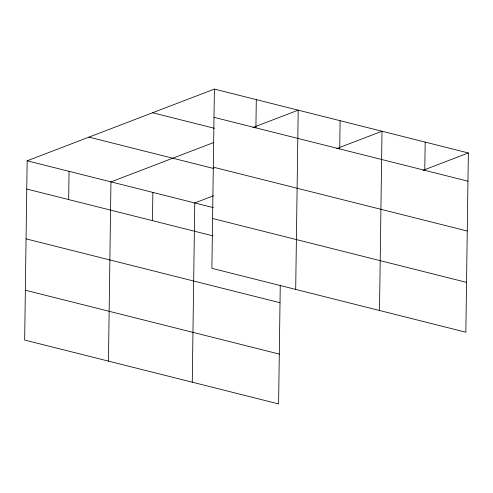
<?xml version="1.0" encoding="UTF-8"?>
<svg xmlns="http://www.w3.org/2000/svg" width="493" height="493" viewBox="0 0 493 493"><rect width="100%" height="100%" fill="white"/><g stroke="black" fill="none" stroke-linecap="round" stroke-linejoin="round"><path stroke-width="0.74" d="M214.393 89.085L211.891 268.334L465.848 332.202L468.35 152.953L214.393 89.085L27.152 160.798L24.65 340.047L278.607 403.915L280.264 285.108M68.663 199.579L69.057 171.336M108.454 361.123L110.956 181.88L213.777 142.495M152.466 220.654L152.861 192.418M192.258 382.198L194.766 202.956L213.444 195.801M255.904 127.86L256.298 99.623M295.695 289.409L298.197 110.161L252.934 127.496M339.708 148.935L340.102 120.699M379.505 310.485L382.007 131.237L336.744 148.572M424.781 170.331L425.176 142.095M423.086 170.288L468.35 152.953M213.999 117.322L467.956 181.19M152.608 112.749L214.356 128.279M213.303 167.158L467.259 231.02M88.943 137.134L213.913 168.563M27.152 160.798L213.37 207.633M212.588 218.498L466.544 282.366M26.758 189.041L212.976 235.87M26.061 238.871L280.018 302.739M25.346 290.217L279.303 354.085"/></g></svg>
